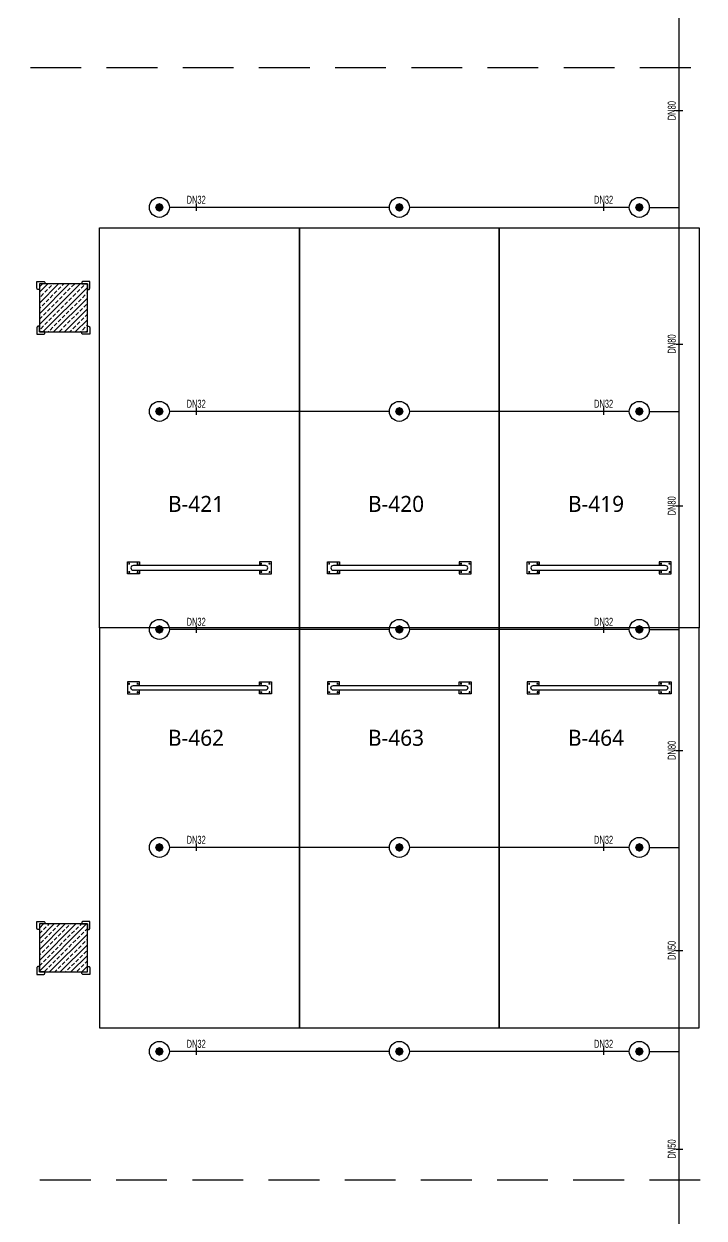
# Model space of a CAD drawing. Header units: millimetres. Extents: x -379292 to 1221486, y 92049 to 447512.
# Drawn here: x 360334 to 368838, y 173242 to 188169 of the extents above; entities that cross this region are included whole.
import ezdxf
from ezdxf.enums import TextEntityAlignment as Align

# ---------------------------------------------------------------- set-up
doc = ezdxf.new("R2010")
doc.units = ezdxf.units.MM
doc.linetypes.add('HIDDEN', pattern=[9.525, 6.35, -3.175])
for name, color, linetype in [('-M-YNGN-BORUID', 7, 'Continuous'), ('-M-YNGN-BORUUZUN', 7, 'Continuous'), ('-M-YNGN-BORUYUK', 7, 'Continuous'), ('-M-YNGN-SPR-YUK', 7, 'Continuous'), ('-M-YNGN-ZON4-CAP-', 7, 'Continuous'), ('-M-YNGN-ZON4-SPR-', 7, 'Continuous'), ('05_HATCH CONCRETE', 141, 'Continuous'), ('05_SYMBOL', 2, 'Continuous'), ('202-A-Y-MahalAd', 141, 'Continuous')]:
    doc.layers.add(name, color=color, linetype=linetype)
doc.layers.add('-M-YNGN-SPR-CAPCIZGI', color=188, linetype='Continuous', plot=False)
doc.layers.add('-M-YNGN-ZON4', color=3, linetype='SP', lineweight=30)
doc.styles.add('CIZGI', font='tahoma.ttf', dxfattribs={"width": 0.8, "oblique": 20})
doc.styles.add('HCAD', font='HCAD.SHX', dxfattribs={"width": 0.8, "height": 0.2})
doc.styles.add('PIPESIZE', font='hcad.shx', dxfattribs={"width": 0.8})
doc.styles.add('SPR-NOT', font='romans.shx')
doc.styles.get("Standard").update_dxf_attribs({"font": 'segoeuil.ttf'})
doc.linetypes.add('SP', pattern='A,2,-0.1,["SP",CIZGI,S=0.14,R=0.2,X=0,Y=-0.07],-0.255', length=2.355)
pattern_1 = [(225, (905000, -3e-07), (67.351921, -67.351921), []), (225, (904932.65, -3e-07), (67.351921, -67.351921), [47.625, -23.8125])]

# ---------------------------------------------------------------- blocks, each defined once
blk = doc.blocks.new('202_Vida')
at = {"color": 0, "linetype": 'ByBlock', "ltscale": 0.2}
for points in [[(1, 0), (-1, 0)], [(0, 1), (0, -1)]]:
    blk.add_lwpolyline(points, dxfattribs=at)
at = {"color": 0, "linetype": 'ByBlock'}
for radius in [0.42, 0.23, 0.155]:
    blk.add_circle((0, 0), radius, dxfattribs=at)
blk = doc.blocks.new('202_Stoper')
at = {"color": 0, "linetype": 'ByBlock'}
for points in [[(-750, -30), (-750, -75), (-900, -75), (-900, 75), (-750, 75), (-750, 30)], [(750, -30), (750, -75), (900, -75), (900, 75), (750, 75), (750, 30)]]:
    blk.add_lwpolyline(points, dxfattribs=at)
blk.add_lwpolyline([(825, -30, 1), (825, 30), (-825, 30, 1), (-825, -30)], format="xyb", close=True, dxfattribs=at)
at = {"color": 0, "linetype": 'ByBlock', "yscale": 10, "zscale": 10, "rotation": 180}
for p, xscale in [((-877, 53), -10), ((-772, 53), 10), ((772, 53), -10), ((877, 53), 10)]:
    blk.add_blockref('202_Vida', p, dxfattribs=dict(at, xscale=xscale))
at = {"color": 0, "linetype": 'ByBlock', "yscale": 10, "zscale": 10}
for p, xscale in [((-877, -52), 10), ((-772, -52), -10), ((772, -52), 10), ((877, -52), -10)]:
    blk.add_blockref('202_Vida', p, dxfattribs=dict(at, xscale=xscale))
blk = doc.blocks.new('202_Mahalblok')
at = {"color": 0, "linetype": 'ByBlock', "flags": 128}
blk.add_lwpolyline([(0, 0), (0, 5000), (2500, 5000), (2500, 0)], close=True, dxfattribs=at)
at = {"color": 252}
blk.add_blockref('202_Stoper', (1250, 750), dxfattribs=at)
at = {"color": 0, "linetype": 'ByBlock', "ltscale": 25}
blk.add_attdef('MAHALNO', text='', height=200, dxfattribs=at).set_placement((1209, 1390), align=Align.BOTTOM_CENTER)
blk = doc.blocks.new('bariyer')
at = {"color": 8, "ltscale": 25}
blk.add_lwpolyline([(0, -70), (15, -70, 0.414214), (30, -55), (30, 30), (-55, 30, 0.414214), (-70, 15), (-70, 0), (0, 0)], format="xyb", close=True, dxfattribs=at)
blk = doc.blocks.new('OtoParkBodrumKatMimari')
at = {"layer": '05_HATCH CONCRETE'}
h = blk.add_hatch(dxfattribs=at)
h.set_pattern_fill('ANSI33', color=8, scale=15, angle=180, style=0)
h.set_pattern_definition(pattern_1)
h.paths.add_polyline_path([(80000, 84100), (79400, 84100), (79400, 83500), (80000, 83500)])
h = blk.add_hatch(dxfattribs=at)
h.set_pattern_fill('ANSI33', color=8, scale=15, angle=180, style=0)
h.set_pattern_definition(pattern_1)
h.paths.add_polyline_path([(80000, 76100), (79400, 76100), (79400, 75500), (80000, 75500)])
at = {"color": 5}
for points in [[(80000, 84100), (79400, 84100), (79400, 83500), (80000, 83500)], [(80000, 76100), (79400, 76100), (79400, 75500), (80000, 75500)]]:
    blk.add_lwpolyline(points, close=True, dxfattribs=at)
at = {"layer": '05_SYMBOL', "color": 252, "linetype": 'HIDDEN', "ltscale": 100}
for points in [[(128500, 86800), (19400, 86800)], [(19400, 72900), (128500, 72900)]]:
    blk.add_lwpolyline(points, dxfattribs=at)
at = {"layer": '05_SYMBOL', "color": 8, "xscale": -1}
for p in [(79400, 84100), (79400, 76100)]:
    blk.add_blockref('bariyer', p, dxfattribs=at)
at = {"layer": '05_SYMBOL', "color": 8}
for p in [(80000, 84100), (80000, 76100)]:
    blk.add_blockref('bariyer', p, dxfattribs=at)
at = {"layer": '05_SYMBOL', "color": 8, "rotation": 180}
for p in [(79400, 83500), (79400, 75500)]:
    blk.add_blockref('bariyer', p, dxfattribs=at)
at = {"layer": '05_SYMBOL', "color": 8, "xscale": -1, "rotation": 180}
for p in [(80000, 83500), (80000, 75500)]:
    blk.add_blockref('bariyer', p, dxfattribs=at)
at = {"layer": '202-A-Y-MahalAd', "color": 8, "ltscale": 25}
for p, values in [((80150, 79800), {'MAHALNO': 'B-421'}), ((82650, 79800), {'MAHALNO': 'B-420'}), ((85150, 79800), {'MAHALNO': 'B-419'})]:
    blk.add_blockref('202_Mahalblok', p, dxfattribs=at).add_auto_attribs(values)
ref = blk.add_blockref('202_Mahalblok', (80150, 79800), dxfattribs=dict(at, xscale=-1, rotation=180))
ref.add_attrib('MAHALNO', 'B-462', dxfattribs={"layer": '0', "color": 0, "linetype": 'ByBlock', "ltscale": 25, "height": 200}).set_placement((81359, 78267), align=Align.BOTTOM_CENTER)
ref = blk.add_blockref('202_Mahalblok', (82650, 79800), dxfattribs=dict(at, xscale=-1, rotation=180))
ref.add_attrib('MAHALNO', 'B-463', dxfattribs={"layer": '0', "color": 0, "linetype": 'ByBlock', "ltscale": 25, "height": 200}).set_placement((83859, 78267), align=Align.BOTTOM_CENTER)
ref = blk.add_blockref('202_Mahalblok', (85150, 79800), dxfattribs=dict(at, xscale=-1, rotation=180))
ref.add_attrib('MAHALNO', 'B-464', dxfattribs={"layer": '0', "color": 0, "linetype": 'ByBlock', "ltscale": 25, "height": 200}).set_placement((86359, 78267), align=Align.BOTTOM_CENTER)
blk = doc.blocks.new('SP-C-UP-12')
at = {"ltscale": 10}
blk.add_line((0, 0), (0, 0), dxfattribs=at)
at = {"color": 1, "linetype": 'Continuous'}
blk.add_circle((0, 0), 12.5, dxfattribs=at)
at = {"ltscale": 10}
for points in [[(-5.4, 0), (-3.8, 3.8), (-3.8, -3.8), (0, 5.4)], [(-3.8, -3.8), (0, 5.4), (0, -5.4), (3.8, 3.8)], [(0, -5.4), (3.8, 3.8), (3.8, -3.8), (5.4, 0)]]:
    blk.add_solid(points, dxfattribs=at)
at = {"layer": '-M-YNGN-SPR-YUK', "style": 'SPR-NOT', "width": 0.5, "flags": 9}
for tag, p in [('YUK', (0, 17.8)), ('CAP', (0, 14.4)), ('TIP', (0.2, 10.8))]:
    blk.add_attdef(tag, text='', height=2.5, dxfattribs=at).set_placement(p, align=Align.MIDDLE_CENTER)
blk = doc.blocks.new('SPRKL100')
at = {"layer": '-M-YNGN-SPR-CAPCIZGI'}
blk.add_line((0, 0.43), (0, -0.43), dxfattribs=at)
at = {"layer": '-M-YNGN-BORUID', "color": 0, "style": 'HCAD', "width": 0.8, "flags": 1}
blk.add_attdef('DIC', text='', height=0.4, dxfattribs=at).set_placement((0, -1.69), align=Align.CENTER)
at = {"layer": '-M-YNGN-BORUUZUN', "color": 0, "style": 'HCAD', "width": 0.7}
blk.add_attdef('BOY', text='', height=0.8, dxfattribs=at).set_placement((0, -1.08), align=Align.CENTER)
at = {"layer": '-M-YNGN-BORUYUK', "color": 6, "style": 'PIPESIZE', "width": 0.8}
blk.add_attdef('YUK', text='', height=0.5, dxfattribs=at).set_placement((0, 1.87), align=Align.CENTER)
at = {"color": 0, "style": 'PIPESIZE', "width": 0.7}
blk.add_attdef('CAP', text='', height=1, dxfattribs=at).set_placement((0, 0.45), align=Align.CENTER)
blk = doc.blocks.new('A$C69E781E7')
at = {"layer": '-M-YNGN-ZON4', "ltscale": 500}
for p, q in [((-5190.9, -7485.1), (-5190.9, -2137.6)), ((-5553.4, -5882.6), (-5828.4, -5882.6)), ((-5253.4, -5882.6), (-5528.4, -5882.6)), ((-5228.4, -5882.6), (-5190.9, -5882.6)), ((-5553.4, -6137.6), (-5828.4, -6137.6)), ((-5253.4, -6137.6), (-5528.4, -6137.6)), ((-5228.4, -6137.6), (-5190.9, -6137.6)), ((-5553.4, -6410.1), (-5828.4, -6410.1)), ((-5253.4, -6410.1), (-5528.4, -6410.1)), ((-5228.4, -6410.1), (-5190.9, -6410.1)), ((-5553.4, -6682.6), (-5828.4, -6682.6)), ((-5253.4, -6682.6), (-5528.4, -6682.6)), ((-5228.4, -6682.6), (-5190.9, -6682.6)), ((-5553.4, -6937.6), (-5828.4, -6937.6)), ((-5253.4, -6937.6), (-5528.4, -6937.6)), ((-5228.4, -6937.6), (-5190.9, -6937.6))]:
    blk.add_line(p, q, dxfattribs=at)
at = {"layer": '-M-YNGN-ZON4-CAP-'}
ref = blk.add_blockref('SPRKL100', (-5190.9, -5761.7), dxfattribs=dict(at, xscale=10.00000000000001, yscale=10.00000000000001, zscale=10.00000000000001, rotation=90))
ref.add_attrib('CAP', 'DN80', dxfattribs={"layer": '0', "color": 0, "height": 10, "rotation": 90, "style": 'PIPESIZE', "width": 0.7}).set_placement((-5195.4, -5761.7), align=Align.CENTER)
ref = blk.add_blockref('SPRKL100', (-5794.9, -5882.6), dxfattribs=dict(at, xscale=10, yscale=10, zscale=10))
ref.add_attrib('CAP', 'DN32', dxfattribs={"layer": '0', "color": 0, "height": 10, "style": 'PIPESIZE', "width": 0.7}).set_placement((-5794.9, -5878.1), align=Align.CENTER)
ref = blk.add_blockref('SPRKL100', (-5285.6, -5882.6), dxfattribs=dict(at, xscale=10, yscale=10, zscale=10))
ref.add_attrib('CAP', 'DN32', dxfattribs={"layer": '0', "color": 0, "height": 10, "style": 'PIPESIZE', "width": 0.7}).set_placement((-5285.6, -5878.1), align=Align.CENTER)
ref = blk.add_blockref('SPRKL100', (-5190.9, -6053.4), dxfattribs=dict(at, xscale=10.00000000000001, yscale=10.00000000000001, zscale=10.00000000000001, rotation=90))
ref.add_attrib('CAP', 'DN80', dxfattribs={"layer": '0', "color": 0, "height": 10, "rotation": 90, "style": 'PIPESIZE', "width": 0.7}).set_placement((-5195.4, -6053.4), align=Align.CENTER)
ref = blk.add_blockref('SPRKL100', (-5794.9, -6137.6), dxfattribs=dict(at, xscale=10, yscale=10, zscale=10))
ref.add_attrib('CAP', 'DN32', dxfattribs={"layer": '0', "color": 0, "height": 10, "style": 'PIPESIZE', "width": 0.7}).set_placement((-5794.9, -6133.1), align=Align.CENTER)
ref = blk.add_blockref('SPRKL100', (-5285.6, -6137.6), dxfattribs=dict(at, xscale=10, yscale=10, zscale=10))
ref.add_attrib('CAP', 'DN32', dxfattribs={"layer": '0', "color": 0, "height": 10, "style": 'PIPESIZE', "width": 0.7}).set_placement((-5285.6, -6133.1), align=Align.CENTER)
ref = blk.add_blockref('SPRKL100', (-5190.9, -6255.7), dxfattribs=dict(at, xscale=10.00000000000001, yscale=10.00000000000001, zscale=10.00000000000001, rotation=90))
ref.add_attrib('CAP', 'DN80', dxfattribs={"layer": '0', "color": 0, "height": 10, "rotation": 90, "style": 'PIPESIZE', "width": 0.7}).set_placement((-5195.4, -6255.7), align=Align.CENTER)
ref = blk.add_blockref('SPRKL100', (-5794.9, -6410.1), dxfattribs=dict(at, xscale=10, yscale=10, zscale=10))
ref.add_attrib('CAP', 'DN32', dxfattribs={"layer": '0', "color": 0, "height": 10, "style": 'PIPESIZE', "width": 0.7}).set_placement((-5794.9, -6405.6), align=Align.CENTER)
ref = blk.add_blockref('SPRKL100', (-5285.6, -6410.1), dxfattribs=dict(at, xscale=10, yscale=10, zscale=10))
ref.add_attrib('CAP', 'DN32', dxfattribs={"layer": '0', "color": 0, "height": 10, "style": 'PIPESIZE', "width": 0.7}).set_placement((-5285.6, -6405.6), align=Align.CENTER)
ref = blk.add_blockref('SPRKL100', (-5190.9, -6561.3), dxfattribs=dict(at, xscale=10.00000000000001, yscale=10.00000000000001, zscale=10.00000000000001, rotation=90))
ref.add_attrib('CAP', 'DN80', dxfattribs={"layer": '0', "color": 0, "height": 10, "rotation": 90, "style": 'PIPESIZE', "width": 0.7}).set_placement((-5195.4, -6561.3), align=Align.CENTER)
ref = blk.add_blockref('SPRKL100', (-5794.9, -6682.6), dxfattribs=dict(at, xscale=10, yscale=10, zscale=10))
ref.add_attrib('CAP', 'DN32', dxfattribs={"layer": '0', "color": 0, "height": 10, "style": 'PIPESIZE', "width": 0.7}).set_placement((-5794.9, -6678.1), align=Align.CENTER)
ref = blk.add_blockref('SPRKL100', (-5285.6, -6682.6), dxfattribs=dict(at, xscale=10, yscale=10, zscale=10))
ref.add_attrib('CAP', 'DN32', dxfattribs={"layer": '0', "color": 0, "height": 10, "style": 'PIPESIZE', "width": 0.7}).set_placement((-5285.6, -6678.1), align=Align.CENTER)
ref = blk.add_blockref('SPRKL100', (-5190.9, -6811.4), dxfattribs=dict(at, xscale=10.00000000000001, yscale=10.00000000000001, zscale=10.00000000000001, rotation=90))
ref.add_attrib('CAP', 'DN50', dxfattribs={"layer": '0', "color": 0, "height": 10, "rotation": 90, "style": 'PIPESIZE', "width": 0.7}).set_placement((-5195.4, -6811.4), align=Align.CENTER)
ref = blk.add_blockref('SPRKL100', (-5794.9, -6937.6), dxfattribs=dict(at, xscale=10, yscale=10, zscale=10))
ref.add_attrib('CAP', 'DN32', dxfattribs={"layer": '0', "color": 0, "height": 10, "style": 'PIPESIZE', "width": 0.7}).set_placement((-5794.9, -6933.1), align=Align.CENTER)
ref = blk.add_blockref('SPRKL100', (-5285.6, -6937.6), dxfattribs=dict(at, xscale=10, yscale=10, zscale=10))
ref.add_attrib('CAP', 'DN32', dxfattribs={"layer": '0', "color": 0, "height": 10, "style": 'PIPESIZE', "width": 0.7}).set_placement((-5285.6, -6933.1), align=Align.CENTER)
ref = blk.add_blockref('SPRKL100', (-5190.9, -7059.6), dxfattribs=dict(at, xscale=10.00000000000001, yscale=10.00000000000001, zscale=10.00000000000001, rotation=90))
ref.add_attrib('CAP', 'DN50', dxfattribs={"layer": '0', "color": 0, "height": 10, "rotation": 90, "style": 'PIPESIZE', "width": 0.7}).set_placement((-5195.4, -7059.6), align=Align.CENTER)
at = {"layer": '-M-YNGN-ZON4-SPR-'}
for p in [(-5840.9, -5882.6), (-5540.9, -5882.6), (-5240.9, -5882.6), (-5840.9, -6137.6), (-5540.9, -6137.6), (-5240.9, -6137.6), (-5840.9, -6410.1), (-5540.9, -6410.1), (-5240.9, -6410.1), (-5840.9, -6682.6), (-5540.9, -6682.6), (-5240.9, -6682.6), (-5840.9, -6937.6), (-5540.9, -6937.6), (-5240.9, -6937.6)]:
    blk.add_blockref('SP-C-UP-12', p, dxfattribs=at)

msp = doc.modelspace()

# ---------------------------------------------------------------- block references
at = {"color": 8}
msp.add_blockref('OtoParkBodrumKatMimari', (281127.6, 100818.8), dxfattribs=at)

# ---------------------------------------------------------------- next in the draw order: block references
at = {"layer": '-M-YNGN-ZON4', "ltscale": 25, "xscale": 10, "yscale": 10, "zscale": 10}
msp.add_blockref('A$C69E781E7', (420436.6, 244701.5), dxfattribs=at)

doc.saveas('drawing.dxf')
